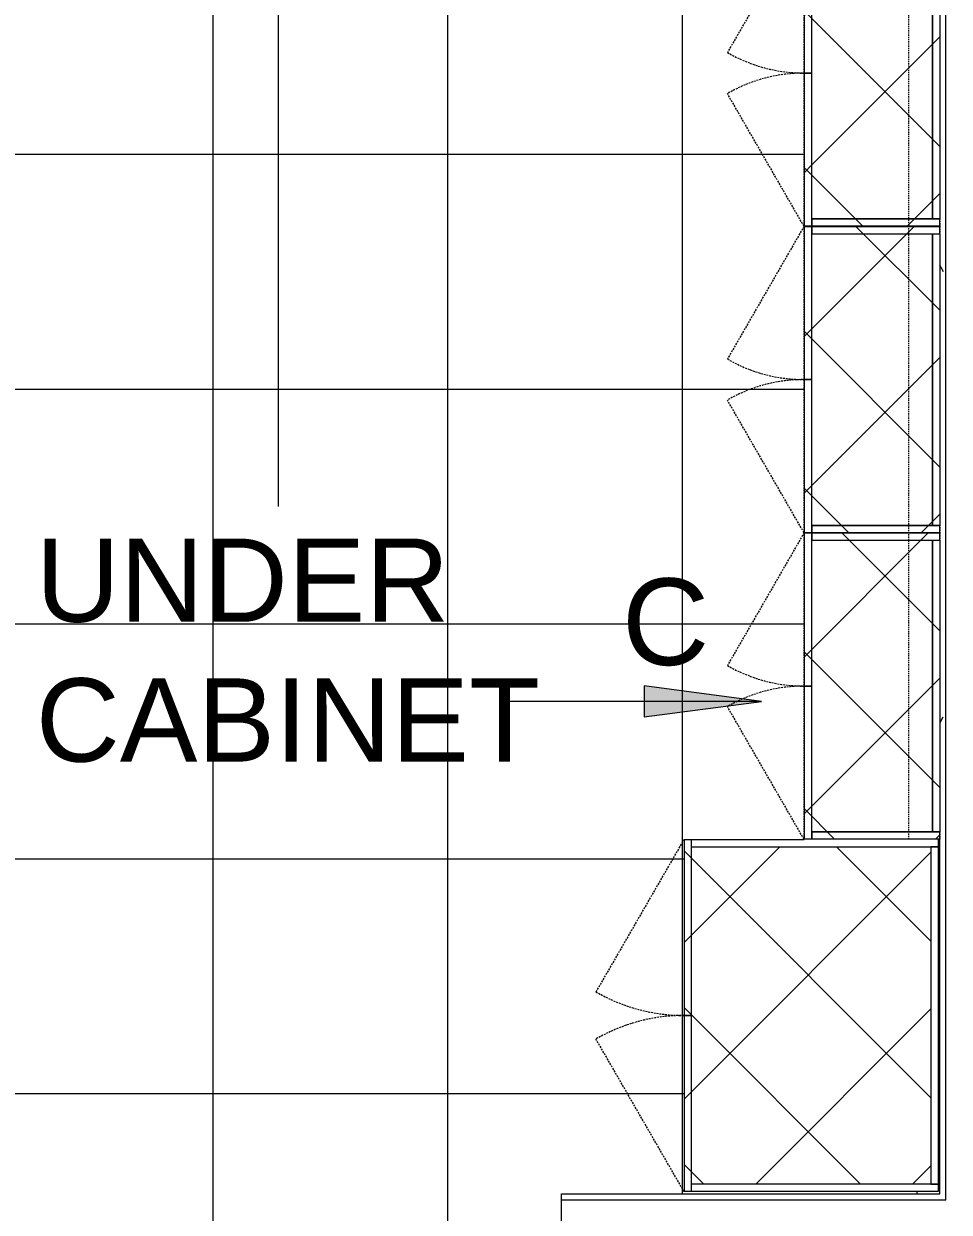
# Model space of a CAD drawing. Header units: inches. Extents: x -203 to 2908, y -968 to 768.
# Drawn here: x 1085.8 to 1180.4, y -180.4 to -58.9 of the extents above; entities that cross this region are included whole.
import ezdxf

# ---------------------------------------------------------------- set-up
doc = ezdxf.new("R2010")
doc.units = ezdxf.units.IN
doc.header["$MEASUREMENT"] = 0
for name, pattern in [('Dash_2_', [0.25, 0.125, -0.125]), ('Hidden', [0.28125, 0.1875, -0.09375]), ('Hidden 1_8_', [0.1875, 0.125, -0.0625])]:
    doc.linetypes.add(name, pattern=pattern)
for name, color, linetype, lineweight in [('A-CLNG-PATT', 13, 'Continuous', 13), ('A-DETL-HDLN', 90, 'Hidden 1_8_', 9), ('A-WALL', 113, 'Continuous', 13), ('A-WALL-PATT', 111, 'Continuous', 13), ('E-LITE-EQPM-IDEN', 33, 'Continuous', 9), ('G-ANNO-TEXT', 231, 'Continuous', 9), ('I-WALL', 2, 'Continuous', 13), ('Q-CASE', 31, 'Continuous', 9), ('Q-CASE-HDLN', 31, 'Dash_2_', 9)]:
    doc.layers.add(name, color=color, linetype=linetype, lineweight=lineweight)
doc.styles.add('Arial', font='arial.ttf', dxfattribs={"height": 8.851796})
doc.styles.add('Swis721 Lt BT', font='swissl.ttf', dxfattribs={"height": 8.514638})
pattern_1 = [(135, (-46.3, -1181.783), (-8.01223, -8.01223), []), (225, (-46.3, -1181.783), (8.01223, -8.01223), [])]
pattern_2 = [(135, (-77.628, -1181.783), (-8.01223, -8.01223), []), (225, (-77.628, -1181.783), (8.01223, -8.01223), [])]
pattern_3 = [(135, (-108.957, -1181.783), (-8.01223, -8.01223), []), (225, (-108.957, -1181.783), (8.01223, -8.01223), [])]
pattern_4 = [(135, (-140.285, -1181.629), (-8.01223, -8.01223), []), (225, (-140.285, -1181.629), (8.01223, -8.01223), [])]

# ---------------------------------------------------------------- blocks, each defined once
blk = doc.blocks.new('CW Cupbd Ohead - 36_h x 13 7_8_d - 2 Doors - 1 Shelf-5204902-LEVEL 8 - RCP')
at = {"layer": 'Q-CASE'}
h = blk.add_hatch(dxfattribs=at)
h.set_pattern_fill('FP_5', color=256, style=0, pattern_type=2)
h.set_pattern_definition(pattern_1)
h.paths.add_polyline_path([(2.75, -2.36), (2, -2.36), (2, -15.45), (2.75, -15.45), (2.75, -3.11)], flags=0)
h = blk.add_hatch(dxfattribs=at)
h.set_pattern_fill('FP_5', color=256, style=0, pattern_type=2)
h.set_pattern_definition(pattern_1)
h.paths.add_polyline_path([(32.57, -2.36), (2.75, -2.36), (2.75, -3.11), (32.57, -3.11)], flags=0)
h = blk.add_hatch(dxfattribs=at)
h.set_pattern_fill('FP_5', color=256, style=0, pattern_type=2)
h.set_pattern_definition(pattern_1)
h.paths.add_polyline_path([(33.32, -2.36), (32.57, -2.36), (32.57, -15.45), (33.32, -15.45), (33.32, -3.11)], flags=0)
h = blk.add_hatch(dxfattribs=at)
h.set_pattern_fill('FP_5', color=256, style=0, pattern_type=2)
h.set_pattern_definition(pattern_1)
h.paths.add_polyline_path([(32.57, -3.11), (2.75, -3.11), (2.75, -15.45), (32.57, -15.45)], flags=0)
h = blk.add_hatch(dxfattribs=at)
h.set_pattern_fill('FP_5', color=256, style=0, pattern_type=2)
h.set_pattern_definition(pattern_1)
h.paths.add_polyline_path([(17.66, -16.24), (17.66, -15.45), (2, -15.45), (2, -16.24), (2.75, -16.24)], flags=0)
h = blk.add_hatch(dxfattribs=at)
h.set_pattern_fill('FP_5', color=256, style=0, pattern_type=2)
h.set_pattern_definition(pattern_1)
h.paths.add_polyline_path([(33.32, -15.45), (17.66, -15.45), (17.66, -16.24), (33.32, -16.24)], flags=0)
for p, q in [((2.75, -2.36), (2, -2.36)), ((2, -15.45), (2, -2.36)), ((2.75, -15.45), (2.75, -2.36)), ((2.75, -3.11), (2.75, -2.36)), ((2.75, -2.36), (32.57, -2.36)), ((33.32, -2.36), (32.57, -2.36)), ((32.57, -15.45), (32.57, -2.36)), ((32.57, -2.36), (32.57, -3.11)), ((33.32, -2.36), (33.32, -15.45)), ((32.57, -3.11), (2.75, -3.11)), ((2.75, -15.45), (2.75, -3.11)), ((2.75, -3.11), (32.57, -3.11)), ((32.57, -3.11), (32.57, -15.45)), ((17.66, -15.45), (2, -15.45)), ((2, -16.24), (2, -15.45)), ((2, -15.45), (2.75, -15.45)), ((32.57, -15.45), (2.75, -15.45)), ((17.66, -16.24), (17.66, -15.45)), ((33.32, -15.45), (17.66, -15.45)), ((17.66, -15.45), (17.66, -16.24)), ((32.57, -15.45), (33.32, -15.45)), ((33.32, -15.45), (33.32, -16.24)), ((2, -16.24), (17.66, -16.24)), ((17.66, -16.24), (33.32, -16.24))]:
    blk.add_line(p, q, dxfattribs=at)
at = {"layer": 'Q-CASE', "linetype": 'Hidden'}
for p, q in [((2, -16.24), (15.56, -24.07)), ((33.32, -16.24), (19.76, -24.07))]:
    blk.add_line(p, q, dxfattribs=at)
for centre, start, end in [((2, -16.24), 330, 0.5), ((33.32, -16.24), 179.5, 210)]:
    blk.add_arc(centre, 15.66, start, end, dxfattribs=at)
at = {"layer": 'Q-CASE-HDLN'}
for p, q in [((2, -16.24), (2, -2.36)), ((2, -2.36), (33.32, -2.36)), ((33.32, -2.36), (33.32, -16.24)), ((33.32, -16.24), (2, -16.24))]:
    blk.add_line(p, q, dxfattribs=at)
blk = doc.blocks.new('CW Cupbd Ohead - 36_h x 13 7_8_d - 2 Doors - 1 Shelf-V24-LEVEL 8 - RCP')
at = {"layer": 'Q-CASE'}
h = blk.add_hatch(dxfattribs=at)
h.set_pattern_fill('FP_6', color=256, style=0, pattern_type=2)
h.set_pattern_definition(pattern_2)
h.paths.add_polyline_path([(2.75, -2.36), (2, -2.36), (2, -15.45), (2.75, -15.45), (2.75, -3.11)], flags=0)
h = blk.add_hatch(dxfattribs=at)
h.set_pattern_fill('FP_6', color=256, style=0, pattern_type=2)
h.set_pattern_definition(pattern_2)
h.paths.add_polyline_path([(32.57, -3.11), (32.57, -2.36), (2.75, -2.36), (2.75, -3.11), (32.29, -3.11)], flags=0)
h = blk.add_hatch(dxfattribs=at)
h.set_pattern_fill('FP_6', color=256, style=0, pattern_type=2)
h.set_pattern_definition(pattern_2)
h.paths.add_polyline_path([(33.32, -3.11), (33.32, -2.36), (32.57, -2.36), (32.57, -15.45), (33.32, -15.45), (33.32, -3.27)], flags=0)
h = blk.add_hatch(dxfattribs=at)
h.set_pattern_fill('FP_6', color=256, style=0, pattern_type=2)
h.set_pattern_definition(pattern_2)
h.paths.add_polyline_path([(32.57, -3.27), (32.57, -3.11), (2.75, -3.11), (2.75, -15.45), (32.57, -15.45), (32.57, -3.39)], flags=0)
h = blk.add_hatch(dxfattribs=at)
h.set_pattern_fill('FP_6', color=256, style=0, pattern_type=2)
h.set_pattern_definition(pattern_2)
h.paths.add_polyline_path([(17.66, -15.45), (2, -15.45), (2, -16.24), (17.66, -16.24)], flags=0)
h = blk.add_hatch(dxfattribs=at)
h.set_pattern_fill('FP_6', color=256, style=0, pattern_type=2)
h.set_pattern_definition(pattern_2)
h.paths.add_polyline_path([(33.32, -16.24), (33.32, -15.45), (17.66, -15.45), (17.66, -16.24), (31.46, -16.24)], flags=0)
for p, q in [((2.75, -2.36), (2, -2.36)), ((2, -15.45), (2, -2.36)), ((2.75, -15.45), (2.75, -2.36)), ((2.75, -3.11), (2.75, -2.36)), ((2.75, -2.36), (32.57, -2.36)), ((33.32, -2.36), (32.57, -2.36)), ((32.57, -15.45), (32.57, -2.36)), ((32.57, -2.36), (32.57, -3.11)), ((33.32, -2.36), (33.32, -15.45)), ((32.57, -3.11), (2.75, -3.11)), ((2.75, -15.45), (2.75, -3.11)), ((2.75, -3.11), (32.57, -3.11)), ((32.57, -3.11), (32.57, -15.45)), ((17.66, -15.45), (2, -15.45)), ((2, -16.24), (2, -15.45)), ((2, -15.45), (2.75, -15.45)), ((32.57, -15.45), (2.75, -15.45)), ((17.66, -16.24), (17.66, -15.45)), ((33.32, -15.45), (17.66, -15.45)), ((17.66, -15.45), (17.66, -16.24)), ((32.57, -15.45), (33.32, -15.45)), ((33.32, -15.45), (33.32, -16.24)), ((2, -16.24), (17.66, -16.24)), ((17.66, -16.24), (33.32, -16.24))]:
    blk.add_line(p, q, dxfattribs=at)
at = {"layer": 'Q-CASE', "linetype": 'Hidden'}
for p, q in [((2, -16.24), (15.56, -24.07)), ((33.32, -16.24), (19.76, -24.07))]:
    blk.add_line(p, q, dxfattribs=at)
for centre, start, end in [((2, -16.24), 330, 0.5), ((33.32, -16.24), 179.5, 210)]:
    blk.add_arc(centre, 15.66, start, end, dxfattribs=at)
at = {"layer": 'Q-CASE-HDLN'}
for p, q in [((2, -16.24), (2, -2.36)), ((2, -2.36), (33.32, -2.36)), ((33.32, -2.36), (33.32, -16.24)), ((33.32, -16.24), (2, -16.24))]:
    blk.add_line(p, q, dxfattribs=at)
blk = doc.blocks.new('CW Cupbd Ohead - 36_h x 13 7_8_d - 2 Doors - 1 Shelf-V25-LEVEL 8 - RCP')
at = {"layer": 'Q-CASE'}
h = blk.add_hatch(dxfattribs=at)
h.set_pattern_fill('FP_7', color=256, style=0, pattern_type=2)
h.set_pattern_definition(pattern_3)
h.paths.add_polyline_path([(2.75, -15.45), (2.75, -2.36), (2, -2.36), (2, -15.45)], flags=0)
h = blk.add_hatch(dxfattribs=at)
h.set_pattern_fill('FP_7', color=256, style=0, pattern_type=2)
h.set_pattern_definition(pattern_3)
h.paths.add_polyline_path([(32.57, -2.36), (2.75, -2.36), (2.75, -3.11), (32.57, -3.11)], flags=0)
h = blk.add_hatch(dxfattribs=at)
h.set_pattern_fill('FP_7', color=256, style=0, pattern_type=2)
h.set_pattern_definition(pattern_3)
h.paths.add_polyline_path([(33.32, -3.27), (33.32, -2.36), (32.57, -2.36), (32.57, -15.45), (33.32, -15.45)], flags=0)
h = blk.add_hatch(dxfattribs=at)
h.set_pattern_fill('FP_7', color=256, style=0, pattern_type=2)
h.set_pattern_definition(pattern_3)
h.paths.add_polyline_path([(32.57, -3.27), (32.57, -3.11), (2.75, -3.11), (2.75, -15.45), (32.57, -15.45)], flags=0)
h = blk.add_hatch(dxfattribs=at)
h.set_pattern_fill('FP_7', color=256, style=0, pattern_type=2)
h.set_pattern_definition(pattern_3)
h.paths.add_polyline_path([(17.66, -16.24), (17.66, -15.45), (2, -15.45), (2, -16.24), (14.3, -16.24)], flags=0)
h = blk.add_hatch(dxfattribs=at)
h.set_pattern_fill('FP_7', color=256, style=0, pattern_type=2)
h.set_pattern_definition(pattern_3)
h.paths.add_polyline_path([(33.32, -15.45), (17.66, -15.45), (17.66, -16.24), (33.32, -16.24)], flags=0)
for p, q in [((2.75, -2.36), (2, -2.36)), ((2, -15.45), (2, -2.36)), ((2.75, -15.45), (2.75, -2.36)), ((2.75, -3.11), (2.75, -2.36)), ((2.75, -2.36), (32.57, -2.36)), ((33.32, -2.36), (32.57, -2.36)), ((32.57, -15.45), (32.57, -2.36)), ((32.57, -2.36), (32.57, -3.11)), ((33.32, -2.36), (33.32, -15.45)), ((32.57, -3.11), (2.75, -3.11)), ((2.75, -15.45), (2.75, -3.11)), ((2.75, -3.11), (32.57, -3.11)), ((32.57, -3.11), (32.57, -15.45)), ((17.66, -15.45), (2, -15.45)), ((2, -16.24), (2, -15.45)), ((2, -15.45), (2.75, -15.45)), ((32.57, -15.45), (2.75, -15.45)), ((17.66, -16.24), (17.66, -15.45)), ((33.32, -15.45), (17.66, -15.45)), ((17.66, -15.45), (17.66, -16.24)), ((32.57, -15.45), (33.32, -15.45)), ((33.32, -15.45), (33.32, -16.24)), ((2, -16.24), (17.66, -16.24)), ((17.66, -16.24), (33.32, -16.24))]:
    blk.add_line(p, q, dxfattribs=at)
at = {"layer": 'Q-CASE', "linetype": 'Hidden'}
for p, q in [((2, -16.24), (15.56, -24.07)), ((33.32, -16.24), (19.76, -24.07))]:
    blk.add_line(p, q, dxfattribs=at)
for centre, start, end in [((2, -16.24), 330, 0.5), ((33.32, -16.24), 179.5, 210)]:
    blk.add_arc(centre, 15.66, start, end, dxfattribs=at)
at = {"layer": 'Q-CASE-HDLN'}
for p, q in [((2, -16.24), (2, -2.36)), ((2, -2.36), (33.32, -2.36)), ((33.32, -2.36), (33.32, -16.24)), ((33.32, -16.24), (2, -16.24))]:
    blk.add_line(p, q, dxfattribs=at)
blk = doc.blocks.new('CW Cupbd Combined - Oven Tower 84_h x 24_d TALL APPLIANCE CABINET-5204101-LEVEL 8 - RCP')
at = {"layer": 'Q-CASE'}
h = blk.add_hatch(dxfattribs=at)
h.set_pattern_fill('FP_23', color=256, style=0, pattern_type=2)
h.set_pattern_definition(pattern_4)
h.paths.add_polyline_path([(37.25, -16.37), (37.25, -3.11), (2.75, -3.11), (2.75, -27.61), (37.25, -27.61)], flags=0)
h = blk.add_hatch(dxfattribs=at)
h.set_pattern_fill('FP_23', color=256, style=0, pattern_type=2)
h.set_pattern_definition(pattern_4)
h.paths.add_polyline_path([(20, -28.36), (20, -27.61), (2, -27.61), (2, -28.36), (3.32, -28.36)], flags=0)
h = blk.add_hatch(dxfattribs=at)
h.set_pattern_fill('FP_23', color=256, style=0, pattern_type=2)
h.set_pattern_definition(pattern_4)
h.paths.add_polyline_path([(38, -28.36), (38, -27.61), (20, -27.61), (20, -28.36), (37.25, -28.36)], flags=0)
at = {"layer": 'Q-CASE', "lineweight": 20}
for p, q in [((2, -2.36), (2.75, -2.36)), ((2.75, -2.36), (2.75, -3.11)), ((2.75, -3.11), (2.75, -2.36)), ((2.75, -2.36), (37.25, -2.36)), ((37.25, -2.36), (38, -2.36)), ((37.25, -3.11), (37.25, -2.36)), ((37.25, -2.36), (37.25, -3.11)), ((38, -2.36), (38, -27.61)), ((2, -27.61), (2, -16.08))]:
    blk.add_line(p, q, dxfattribs=at)
at = {"layer": 'Q-CASE'}
for p, q in [((2.75, -27.61), (2.75, -3.11)), ((2.75, -3.11), (37.25, -3.11)), ((37.25, -3.11), (37.25, -27.61)), ((20, -27.61), (2, -27.61)), ((2, -28.36), (2, -27.61)), ((37.25, -27.61), (2.75, -27.61)), ((20, -28.36), (20, -27.61)), ((38, -27.61), (20, -27.61)), ((20, -27.61), (20, -28.36)), ((38, -27.61), (38, -28.36)), ((2, -28.36), (20, -28.36)), ((20, -28.36), (38, -28.36))]:
    blk.add_line(p, q, dxfattribs=at)
at = {"layer": 'Q-CASE', "linetype": 'Hidden'}
for p, q in [((2, -28.36), (17.58, -37.36)), ((38, -28.36), (22.41, -37.36))]:
    blk.add_line(p, q, dxfattribs=at)
for centre, start, end in [((2, -28.36), 330, 359.9977), ((38, -28.36), 180.0023, 210)]:
    blk.add_arc(centre, 18, start, end, dxfattribs=at)

msp = doc.modelspace()

# ---------------------------------------------------------------- hatches: boundary and pattern name
at = {"layer": 'A-CLNG-PATT'}
h = msp.add_hatch(dxfattribs=at)
h.set_pattern_fill('FP_32', color=256, style=0, pattern_type=2)
h.set_pattern_definition([(90, (1129.11, -216.283), (24, -1e-15), []), (0, (1129.11, -216.283), (0, -24), [])])
h.paths.add_polyline_path([(1165.55, -16.97), (1179.42, -16.97), (1179.42, -3.09), (1165.55, -3.09), (1165.55, -16.18)], flags=0)
h.paths.add_polyline_path([(1192.86, -524.94), (1192.86, -356.41), (1289.86, -356.41), (1289.86, -313.63), (1153.33, -313.63), (1153.33, -408.28), (1152.63, -408.28), (1152.63, -313.63), (1105.11, -313.63), (1105.11, -310.08), (1289.86, -310.08), (1289.86, -296.16), (1140.73, -296.16), (1140.73, -178.53), (1179.42, -178.53), (1179.42, -142.28), (1179.27, -142.28), (1179.27, -178.28), (1153.27, -178.28), (1153.27, -142.28), (1165.55, -142.28), (1165.55, -16.97), (1095.29, -16.97), (1095.29, -29.09), (1065.23, -29.09), (1065.23, -3.09), (993.73, -3.09), (993.73, -227.33), (968.74, -227.34), (968.74, -328.37), (972.74, -328.37), (972.74, -330.37), (968.74, -330.37), (968.74, -331.03), (971.74, -331.03), (971.73, -362.22), (970.8, -362.22), (970.8, -362.65), (971.74, -362.65), (971.73, -393.62), (968.74, -393.62), (968.74, -394.11), (972.74, -394.11), (972.74, -396.11), (968.74, -396.11), (968.74, -524.94), (1124.05, -524.94)], flags=0)
h.paths.add_polyline_path([(1116.7, -484.16), (1115.83, -483.66), (1123.19, -470.92), (1115.83, -458.18), (1116.7, -457.68), (1124.05, -470.42), (1138.76, -470.42), (1138.76, -471.42), (1124.05, -471.42), (1116.98, -483.66)], flags=0)
h.paths.add_polyline_path([(1036.56, -479.72), (1036.06, -478.86), (1048.8, -471.5), (1048.8, -456.79), (1049.8, -456.79), (1049.8, -471.5), (1062.54, -478.86), (1062.04, -479.72), (1049.3, -472.37), (1036.72, -479.63)], flags=0)
h.paths.add_polyline_path([(1008.39, -360.24), (1008.39, -360.02), (1007.22, -359.98), (1007.22, -359.86), (1008.12, -359.86), (1008.12, -359.98), (1008.39, -360.02)], flags=0)
h.paths.add_polyline_path([(1008.91, -456.28), (1008.28, -456.28), (1008.28, -408.02), (1007.22, -407.98), (1007.22, -407.86), (1008.12, -407.86), (1008.12, -407.98), (1008.28, -407.94), (1008.28, -360.28), (1008.35, -360.28), (1008.35, -360.24), (1008.56, -360.24), (1008.59, -360.06), (1008.61, -360.07), (1008.67, -360.24), (1008.91, -360.24), (1008.91, -360.28), (1008.98, -360.28), (1008.98, -383.89), (1010.04, -383.93), (1010.04, -384.06), (1009.14, -384.06), (1009.14, -383.93), (1008.98, -383.97), (1008.98, -431.89), (1010.04, -431.93), (1010.04, -432.06), (1009.14, -432.06), (1009.14, -431.93), (1008.98, -431.97), (1008.98, -456.28)], flags=0)
h.paths.add_polyline_path([(1009.64, -431.88), (1009.64, -431.87), (1009.59, -431.88)], flags=0)
h.paths.add_polyline_path([(1009.14, -431.86), (1009.14, -431.83), (1009.25, -431.85)], flags=0)
h.paths.add_polyline_path([(1081.11, -384.29), (1080.41, -384.29), (1080.41, -336.5), (1081.11, -336.5), (1081.11, -378.97)], flags=0)
h.paths.add_polyline_path([(1009.14, -383.86), (1009.14, -383.83), (1009.25, -383.85)], flags=0)
h.paths.add_polyline_path([(968.93, -362.65), (968.93, -362.22), (968.74, -362.22), (968.74, -362.65)], flags=0)
h.paths.add_polyline_path([(1081.11, -336.29), (1080.41, -336.29), (1080.41, -288.5), (1081.11, -288.5), (1081.11, -333.98)], flags=0)
h.paths.add_polyline_path([(1261.11, -327.28), (1260.33, -327.18), (1259.61, -326.88), (1258.99, -326.4), (1258.51, -325.78), (1258.21, -325.06), (1258.11, -324.28), (1258.21, -323.51), (1258.51, -322.78), (1258.99, -322.16), (1259.61, -321.69), (1260.33, -321.39), (1261.11, -321.28), (1261.89, -321.39), (1262.61, -321.69), (1263.23, -322.16), (1263.71, -322.78), (1264.01, -323.51), (1264.11, -324.28), (1264.01, -325.06), (1263.71, -325.78), (1263.23, -326.4), (1262.61, -326.88), (1261.89, -327.18)], flags=0)
h.paths.add_polyline_path([(1189.11, -327.28), (1188.33, -327.18), (1187.61, -326.88), (1186.99, -326.4), (1186.51, -325.78), (1186.21, -325.06), (1186.11, -324.28), (1186.21, -323.51), (1186.51, -322.78), (1186.99, -322.16), (1187.61, -321.69), (1188.33, -321.39), (1189.11, -321.28), (1189.89, -321.39), (1190.61, -321.69), (1191.23, -322.16), (1191.71, -322.78), (1192.01, -323.51), (1192.11, -324.28), (1192.01, -325.06), (1191.71, -325.78), (1191.23, -326.4), (1190.61, -326.88), (1189.89, -327.18)], flags=0)
h.paths.add_polyline_path([(1128.63, -288.44), (1128.63, -192.25), (1129.33, -192.25), (1129.33, -288.44)], flags=0)
h.paths.add_polyline_path([(1032.28, -264.28), (1032.28, -216.42), (1032.98, -216.42), (1032.98, -264.28)], flags=0)
h.paths.add_polyline_path([(1032.28, -216.28), (1032.28, -168.42), (1032.98, -168.42), (1032.98, -216.28)], flags=0)
h.paths.add_polyline_path([(1080.53, -69.72), (1080.52, -69.5), (1079.35, -69.46), (1079.35, -69.34), (1080.25, -69.34), (1080.25, -69.46), (1080.53, -69.5)], flags=0)
h.paths.add_polyline_path([(1080.85, -168.28), (1080.41, -168.28), (1080.41, -117.5), (1079.35, -117.46), (1079.35, -117.34), (1080.25, -117.34), (1080.25, -117.46), (1080.41, -117.42), (1080.41, -69.76), (1080.48, -69.76), (1080.48, -69.72), (1080.7, -69.72), (1080.72, -69.54), (1080.74, -69.55), (1080.8, -69.72), (1081.04, -69.72), (1081.04, -69.76), (1081.11, -69.76), (1081.11, -93.37), (1082.17, -93.41), (1082.17, -93.54), (1081.27, -93.54), (1081.27, -93.41), (1081.11, -93.45), (1081.11, -141.37), (1082.17, -141.41), (1082.17, -141.54), (1081.27, -141.54), (1081.27, -141.41), (1081.11, -141.45), (1081.11, -168.28), (1080.9, -168.28)], flags=0)
h.paths.add_polyline_path([(1081.27, -141.34), (1081.27, -141.31), (1081.38, -141.33)], flags=0)
h.paths.add_polyline_path([(1033.09, -24.24), (1033.09, -24.02), (1031.92, -23.98), (1031.92, -23.86), (1032.82, -23.86), (1032.82, -23.98), (1033.09, -24.02)], flags=0)
h.paths.add_polyline_path([(1033.19, -120.28), (1032.98, -120.28), (1032.98, -72.02), (1031.92, -71.98), (1031.92, -71.86), (1032.82, -71.86), (1032.82, -71.98), (1032.98, -71.94), (1032.98, -24.28), (1033.05, -24.28), (1033.05, -24.24), (1033.26, -24.24), (1033.29, -24.06), (1033.31, -24.07), (1033.37, -24.24), (1033.61, -24.24), (1033.61, -24.28), (1033.68, -24.28), (1033.68, -47.89), (1034.74, -47.93), (1034.74, -48.06), (1033.84, -48.06), (1033.84, -47.93), (1033.68, -47.97), (1033.68, -95.89), (1034.74, -95.93), (1034.74, -96.06), (1033.84, -96.06), (1033.84, -95.93), (1033.68, -95.97), (1033.68, -120.28), (1033.24, -120.28)], flags=0)
h.paths.add_polyline_path([(1034.34, -95.88), (1034.34, -95.87), (1034.29, -95.88)], flags=0)
h.paths.add_polyline_path([(1033.84, -95.86), (1033.84, -95.83), (1033.95, -95.85)], flags=0)
h.paths.add_polyline_path([(1081.27, -93.34), (1081.27, -93.31), (1081.38, -93.33)], flags=0)
h.paths.add_polyline_path([(1079.8, -69.57), (1080.14, -69.54), (1079.87, -69.57)], flags=0)
h.paths.add_polyline_path([(1034.34, -47.88), (1034.34, -47.87), (1034.29, -47.88)], flags=0)
h.paths.add_polyline_path([(1033.84, -47.86), (1033.84, -47.83), (1033.95, -47.85)], flags=0)
at = {"layer": 'A-WALL-PATT', "lineweight": 9}
h = msp.add_hatch(dxfattribs=at)
h.set_pattern_fill('FP_1', color=256, style=0, pattern_type=2)
h.set_pattern_definition([(0, (0, 0), (30.72, 7.68), [1.267, -21.773, 1.267, -21.773, -122.88]), (0, (0, 0), (30.72, 7.68), [-46.08, 1.267, -44.813, 1.267, -21.773, -53.76]), (0, (0, 0), (30.72, 7.68), [-115.2, 1.267, -14.093, 1.267, -37.133]), (120, (11.52, 3.84), (-22.011075, 22.7643), [1.267, -21.773, 1.267, -21.773, -122.88]), (120, (11.52, 3.84), (-22.011075, 22.7643), [-46.08, 1.267, -44.813, 1.267, -21.773, -53.76]), (120, (11.52, 3.84), (-22.011075, 22.7643), [-115.2, 1.267, -14.093, 1.267, -37.133]), (240, (15.36, 19.2), (-8.708925, -30.4443), [1.267, -21.773, 1.267, -21.773, -122.88]), (240, (15.36, 19.2), (-8.708925, -30.4443), [-46.08, 1.267, -44.813, 1.267, -21.773, -53.76]), (240, (15.36, 19.2), (-8.708925, -30.4443), [-115.2, 1.267, -14.093, 1.267, -37.133])])
h.paths.add_polyline_path([(1180.05, -178.53), (1180.05, -3.09), (1179.42, -3.09), (1179.42, -178.53), (1179.96, -178.53)], flags=0)
at = {"layer": 'G-ANNO-TEXT'}
msp.add_hatch(color=7, dxfattribs=at).paths.add_polyline_path([(1161.21, -128.19), (1149.21, -126.61), (1149.21, -129.77)], flags=0)

# ---------------------------------------------------------------- linework, layer by layer
at = {"layer": 'A-DETL-HDLN'}
msp.add_line((1176.27, -142.28), (1176.27, -5.84), dxfattribs=at)
at = {"layer": 'A-WALL'}
for q in [(1180.05, -2.47), (1140.73, -179.16)]:
    msp.add_line((1180.05, -179.16), q, dxfattribs=at)
at = {"layer": 'G-ANNO-TEXT', "color": 7}
for p, q in [((1111.79, -27.79), (1111.79, -108.25)), ((1161.21, -128.19), (1149.21, -126.61)), ((1149.21, -126.61), (1149.21, -129.77)), ((1136.96, -128.19), (1135.17, -128.19)), ((1161.21, -128.19), (1136.96, -128.19)), ((1149.21, -129.77), (1161.21, -128.19))]:
    msp.add_line(p, q, dxfattribs=at)
at = {"layer": 'I-WALL'}
for p, q in [((1179.42, -178.53), (1179.42, -142.28)), ((1140.73, -178.53), (1179.42, -178.53)), ((1140.73, -182.28), (1140.73, -178.53))]:
    msp.add_line(p, q, dxfattribs=at)

# ---------------------------------------------------------------- block references
at = {"layer": 'Q-CASE'}
for name, p, rotation in [('CW Cupbd Ohead - 36_h x 13 7_8_d - 2 Doors - 1 Shelf-5204902-LEVEL 8 - RCP', (1181.78, -46.3), 269.9999999999994), ('CW Cupbd Ohead - 36_h x 13 7_8_d - 2 Doors - 1 Shelf-V24-LEVEL 8 - RCP', (1181.78, -77.63), 269.9999999999994), ('CW Cupbd Ohead - 36_h x 13 7_8_d - 2 Doors - 1 Shelf-V25-LEVEL 8 - RCP', (1181.78, -108.96), 269.9999999999997), ('CW Cupbd Combined - Oven Tower 84_h x 24_d TALL APPLIANCE CABINET-5204101-LEVEL 8 - RCP', (1181.63, -140.29), 270.0000000000004)]:
    msp.add_blockref(name, p, dxfattribs=dict(at, rotation=rotation))

# ---------------------------------------------------------------- texts
at = {"layer": 'E-LITE-EQPM-IDEN', "insert": (1151.39, -115.62), "char_height": 8.85, "width": 10.584, "attachment_point": 2, "line_spacing_factor": 0.938532, "style": 'Arial'}
msp.add_mtext('C', dxfattribs=at)
at = {"layer": 'G-ANNO-TEXT', "color": 7, "insert": (1087, -111.54), "char_height": 8.515, "width": 57.348, "attachment_point": 1, "line_spacing_factor": 1.00667, "style": 'Swis721 Lt BT'}
msp.add_mtext('UNDER\\PCABINET', dxfattribs=at)

doc.saveas('drawing.dxf')
